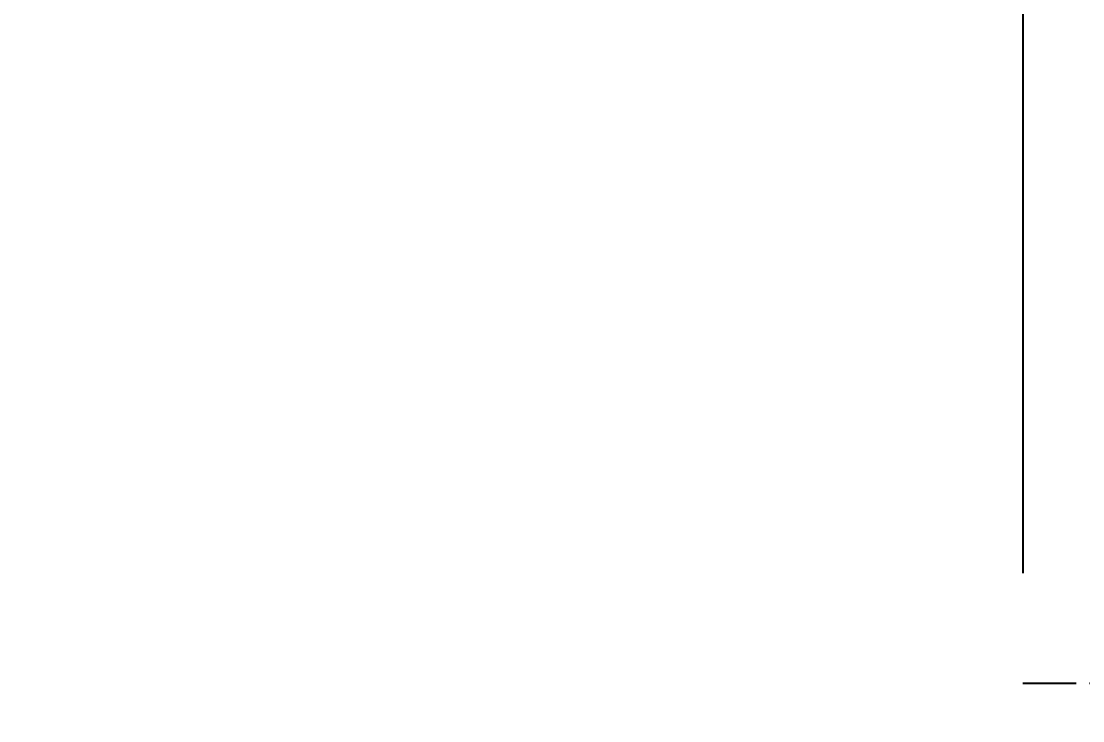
# Model space of a CAD drawing. Header units: millimetres. Extents: x 200 to 5740, y 200 to 4000.
# Drawn here: x 4260.47 to 4272.99, y 1944.54 to 1952.79 of the extents above; entities that cross this region are included whole.
import ezdxf

# ---------------------------------------------------------------- set-up
doc = ezdxf.new("R2010")
doc.units = ezdxf.units.MM
doc.header["$LTSCALE"] = 20
doc.linetypes.add('DASHED', pattern=[0.2067, 0.1654, -0.0413])
doc.layers.add('標註 (ISO)', color=7, linetype='Continuous', lineweight=18)
doc.layers.add('隱藏 (ISO)', color=7, linetype='DASHED', lineweight=25)
doc.styles.add('註記文字 (JIS)', font='kaiu.ttf')
doc.dimstyles.new('預設 (JIS)', dxfattribs={"dimscale": 20, "dimtxt": 3, "dimasz": 3, "dimexe": 2, "dimexo": 1, "dimgap": 0.8, "dimtad": 1, "dimrnd": 1e-08, "dimdsep": 46, "dimtxsty": '註記文字 (JIS)', "dimblk": 'Filled-1', "dimcen": 0.09, "dimdle": 10, "dimclrd": 256, "dimclre": 256, "dimclrt": 256, "dimadec": 0, "dimazin": 2, "dimtfac": 0.833333, "dimtmove": 0, "dimatfit": 3, "dimfxl": 0, "dimtolj": 1, "dimtzin": 0, "dimlwd": -1, "dimlwe": -1, "dimarcsym": 0})

# ---------------------------------------------------------------- blocks, each defined once
blk = doc.blocks.new('Filled-1')
at = {"color": 0}
for p, q in [((0, 0), (-1, 0.16667)), ((-1, 0.16667), (-1, -0.16667)), ((-1, 0), (0, 0)), ((-1, -0.16667), (0, 0))]:
    blk.add_line(p, q, dxfattribs=at)
at = {"color": 0, "flags": 128}
blk.add_lwpolyline([(-1, -0.16667), (0, 0)], dxfattribs=at)
at = {"color": 0}
blk.add_solid([(-1, -0.16667), (0, 0), (-1, 0.16667), (-1, -0.16667)], dxfattribs=at)
blk = doc.blocks.new('*D40')
at = {"layer": 'Defpoints', "color": 0}
for p in [(3955.283, 2448.006), (4476.873, 2448.006), (4342.783, 958.006)]:
    blk.add_point(p, dxfattribs=at)
at = {"layer": '標註 (ISO)'}
for p, q in [((3975.283, 2448.006), (4516.873, 2448.006)), ((4476.873, 1018.006), (4476.873, 2388.006)), ((4362.783, 958.006), (4516.873, 958.006))]:
    blk.add_line(p, q, dxfattribs=at)
at = {"layer": '標註 (ISO)', "xscale": 60, "yscale": 60, "zscale": 60}
for p, rotation in [((4476.873, 2448.006), 90), ((4476.873, 958.006), 270)]:
    blk.add_blockref('Filled-1', p, dxfattribs=dict(at, rotation=rotation))
at = {"layer": '標註 (ISO)', "insert": (4396.895, 1625.603), "char_height": 60, "attachment_point": 1, "rotation": 90, "style": '註記文字 (JIS)'}
blk.add_mtext('\\A1;1490', dxfattribs=at)

msp = doc.modelspace()

# ---------------------------------------------------------------- linework, layer by layer
at = {"layer": '隱藏 (ISO)', "ltscale": 4.576551}
msp.add_line((4272.283, 1961.425), (4272.283, 1944.988), dxfattribs=at)
at = {"layer": '隱藏 (ISO)', "ltscale": 0.19037}
msp.add_line((4272.283, 1944.988), (4274.283, 1944.988), dxfattribs=at)

# ---------------------------------------------------------------- dimensions: what is measured, and where the dimension line sits
at = {"layer": '標註 (ISO)'}
dim = msp.add_linear_dim(base=(4476.873, 2448.006), p1=(4342.783, 958.006), p2=(3955.283, 2448.006), angle=90, dimstyle='預設 (JIS)', override={"dimgap": 0.8, "dimdec": 2, "dimtol": 0, "dimlim": 0, "dimtp": 0, "dimtm": 0, "dimtdec": 2, "dimtofl": 0, "dimatfit": 1}, dxfattribs=at)
dim.commit()
dim.dimension.update_dxf_attribs({"geometry": '*D40', "text_midpoint": (4476.873, 1703.006), "dimtype": 160})

doc.saveas('drawing.dxf')
